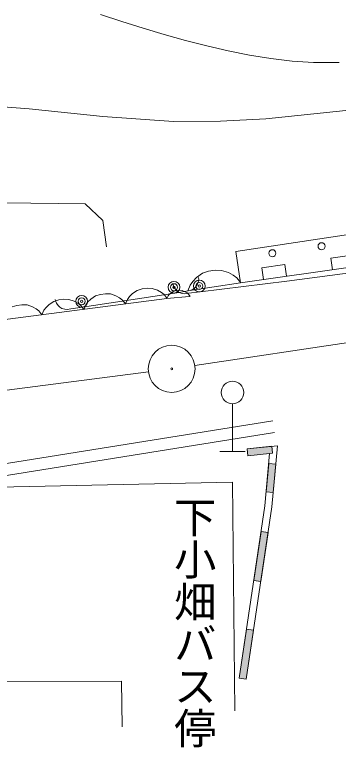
# Model space of a CAD drawing. Units: millimetres, scale not verified. Extents: x 40000 to 680000, y 20000 to 380000.
# Drawn here: x 445948 to 459785, y 250774 to 282059 of the extents above; entities that cross this region are included whole.
import ezdxf
from ezdxf.enums import TextEntityAlignment as Align

# ---------------------------------------------------------------- set-up
doc = ezdxf.new("R2010")
doc.units = ezdxf.units.MM
doc.header["$LTSCALE"] = 1000
doc.linetypes.add('CHAIN', pattern=[18.5, 12, -1.5, 3.5, -1.5])
for name, color, linetype, lineweight in [('M-BGD', 7, 'Continuous', 13), ('M-BMK', 2, 'CHAIN', 13), ('M-BMK-SRVR', 3, 'Continuous', 13), ('M-STR-HTXT', 7, 'Continuous', 13)]:
    doc.layers.add(name, color=color, linetype=linetype, lineweight=lineweight)
doc.styles.add('@ＭＳ ゴシック', font='')
doc.styles.get('@ＭＳ ゴシック').set_extended_font_data('@MS Gothic')

msp = doc.modelspace()

# ---------------------------------------------------------------- hatches: boundary and pattern name
at = {"layer": 'M-BGD'}
for points in [[(456973, 263330), (455922, 263220), (455890, 263518), (456941, 263629)], [(456701, 261681), (456810, 262893), (457109, 262866), (456999, 261654)], [(456172, 257903), (456483, 259988), (456780, 259944), (456468, 257859)], [(455548, 253733), (455860, 255818), (456157, 255774), (455845, 253689)]]:
    msp.add_hatch(color=256, dxfattribs=at).paths.add_polyline_path(points)

# ---------------------------------------------------------------- linework, layer by layer
for p, q in [((455406, 271945), (483650, 276228)), ((483314, 274132), (457582, 270677)), ((445481, 274026), (448966, 273975)), ((448966, 273975), (449723, 273264)), ((449723, 273264), (449875, 272145)), ((455596, 270608), (455406, 271945)), ((464466, 271871), (455596, 270608)), ((460455, 271805), (459465, 271664)), ((459465, 271664), (459536, 271169)), ((457499, 271384), (456509, 271243)), ((456509, 271243), (456579, 270748)), ((457569, 270889), (457499, 271384)), ((453975, 271014), (453723, 270836)), ((454241, 271101), (453975, 271014)), ((454514, 271142), (454241, 271101)), ((454794, 271138), (454514, 271142)), ((455087, 271043), (454794, 271138)), ((455290, 270934), (455087, 271043)), ((455447, 270818), (455290, 270934)), ((453562, 270672), (453446, 270515)), ((453723, 270836), (453562, 270672)), ((453798, 270631), (453754, 270523)), ((453820, 270756), (453798, 270631)), ((453808, 270835), (453820, 270756)), ((457582, 270677), (453871, 270223)), ((455618, 270611), (455447, 270818)), ((451400, 270348), (451191, 270285)), ((451614, 270377), (451400, 270348)), ((451833, 270369), (451614, 270377)), ((452061, 270290), (451833, 270369)), ((452725, 270526), (452718, 270586)), ((452757, 270429), (452725, 270526)), ((452831, 270317), (452757, 270429)), ((452901, 270245), (452831, 270317)), ((453344, 270267), (455596, 270608)), ((453446, 270515), (453344, 270267)), ((453581, 270335), (453448, 270274)), ((453670, 270409), (453581, 270335)), ((453754, 270523), (453670, 270409)), ((452796, 270174), (448849, 269572)), ((449406, 270051), (449206, 269915)), ((449615, 270114), (449406, 270051)), ((449830, 270142), (449615, 270114)), ((450048, 270135), (449830, 270142)), ((450277, 270056), (450048, 270135)), ((450433, 269968), (450277, 270056)), ((450862, 270024), (450769, 269903)), ((450990, 270149), (450862, 270024)), ((451191, 270285), (450990, 270149)), ((452218, 270202), (452061, 270290)), ((452339, 270108), (452218, 270202)), ((452470, 269944), (452339, 270108)), ((452504, 270047), (452453, 269942)), ((452453, 269942), (453407, 270026)), ((452559, 270112), (452504, 270047)), ((452633, 270179), (452559, 270112)), ((452747, 270249), (452633, 270179)), ((452865, 270279), (452747, 270249)), ((453290, 270250), (452796, 270174)), ((452985, 270290), (452865, 270279)), ((452987, 270195), (452901, 270245)), ((453106, 270281), (452985, 270290)), ((453114, 270150), (452987, 270195)), ((453231, 270231), (453106, 270281)), ((453215, 270143), (453114, 270150)), ((453374, 270162), (453215, 270143)), ((453316, 270179), (453231, 270231)), ((453448, 270274), (453290, 270250)), ((453381, 270124), (453316, 270179)), ((453871, 270223), (453374, 270162)), ((453449, 270030), (453381, 270124)), ((445331, 269008), (452453, 269942)), ((446260, 269674), (446046, 269646)), ((446479, 269667), (446260, 269674)), ((447421, 269681), (447292, 269556)), ((447621, 269817), (447421, 269681)), ((447831, 269880), (447621, 269817)), ((447696, 269841), (447686, 269900)), ((447730, 269745), (447696, 269841)), ((447808, 269635), (447730, 269745)), ((448045, 269908), (447831, 269880)), ((448264, 269901), (448045, 269908)), ((448492, 269822), (448264, 269901)), ((448649, 269734), (448492, 269822)), ((448770, 269640), (448649, 269734)), ((449077, 269790), (448984, 269669)), ((449206, 269915), (449077, 269790)), ((450555, 269874), (450433, 269968)), ((450685, 269710), (450555, 269874)), ((450769, 269903), (450685, 269710)), ((446046, 269646), (445836, 269583)), ((446707, 269588), (446479, 269667)), ((446864, 269499), (446707, 269588)), ((446985, 269406), (446864, 269499)), ((447116, 269242), (446985, 269406)), ((447199, 269435), (447116, 269242)), ((447292, 269556), (447199, 269435)), ((447879, 269565), (447808, 269635)), ((447967, 269518), (447879, 269565)), ((448095, 269477), (447967, 269518)), ((448197, 269472), (448095, 269477)), ((448355, 269496), (448197, 269472)), ((448849, 269572), (448355, 269496)), ((448900, 269476), (448770, 269640)), ((448984, 269669), (448900, 269476)), ((455260, 265443), (455260, 263403)), ((443696, 262586), (456983, 264714)), ((443766, 262088), (457062, 264217)), ((457180, 263654), (455890, 263518)), ((455922, 263220), (455890, 263518)), ((456944, 261044), (457180, 263654)), ((454720, 263403), (455800, 263403)), ((456848, 263317), (455922, 263220)), ((456646, 261080), (456848, 263317)), ((455255, 262104), (441841, 261802)), ((455355, 252338), (455255, 262104)), ((455548, 253733), (456646, 261080)), ((455845, 253689), (456944, 261044)), ((443020, 253575), (450516, 253600)), ((450516, 253600), (450541, 251657))]:
    msp.add_line(p, q, dxfattribs=at)
for points in [[(459821, 280016), (458726, 280021), (457810, 280079), (456896, 280183), (455984, 280328), (455072, 280509), (454162, 280721), (453253, 280958), (452345, 281215), (451437, 281488), (450530, 281771), (449622, 282059)], [(423354, 276923), (424754, 277387), (426315, 277745), (427834, 277978), (429428, 278123), (431223, 278172), (433806, 278216), (436403, 278362), (438596, 278417), (440997, 278369), (443790, 278253), (446574, 278035), (449711, 277707), (452745, 277502), (454746, 277505), (456679, 277611), (461745, 278144)]]:
    msp.add_lwpolyline(points, dxfattribs=at)
for points in [[(456973, 263330), (455922, 263220), (455890, 263518), (456941, 263629)], [(456701, 261681), (456810, 262893), (457109, 262866), (456999, 261654)], [(456172, 257903), (456483, 259988), (456780, 259944), (456468, 257859)], [(455548, 253733), (455860, 255818), (456157, 255774), (455845, 253689)]]:
    msp.add_lwpolyline(points, close=True, dxfattribs=at)
for centre, radius in [((459066, 272173), 150), ((456966, 271874), 150), ((452758, 270422), 250), ((453840, 270471), 250), ((453840, 270471), 150), ((452758, 270422), 150), ((452758, 270422), 50), ((453840, 270471), 50), ((448812, 269819), 250), ((448812, 269819), 150), ((448812, 269819), 50), ((455260, 265923), 480)]:
    msp.add_circle(centre, radius, dxfattribs=at)
at = {"layer": 'M-BMK'}
for p, q in [((453649, 267082), (498268, 273753)), ((445611, 266028), (451668, 266806))]:
    msp.add_line(p, q, dxfattribs=at)
at = {"layer": 'M-BMK-SRVR'}
for major_axis in [(0, 1007), (0, 40.3)]:
    msp.add_ellipse((452660, 266934), major_axis=major_axis, ratio=0.993543, dxfattribs=at)

# ---------------------------------------------------------------- texts
at = {"layer": 'M-STR-HTXT', "style": '@ＭＳ ゴシック'}
msp.add_text('下小畑バス停', height=1320, rotation=270, dxfattribs=at).set_placement((453643, 261507), align=Align.MIDDLE_LEFT)

doc.saveas('drawing.dxf')
